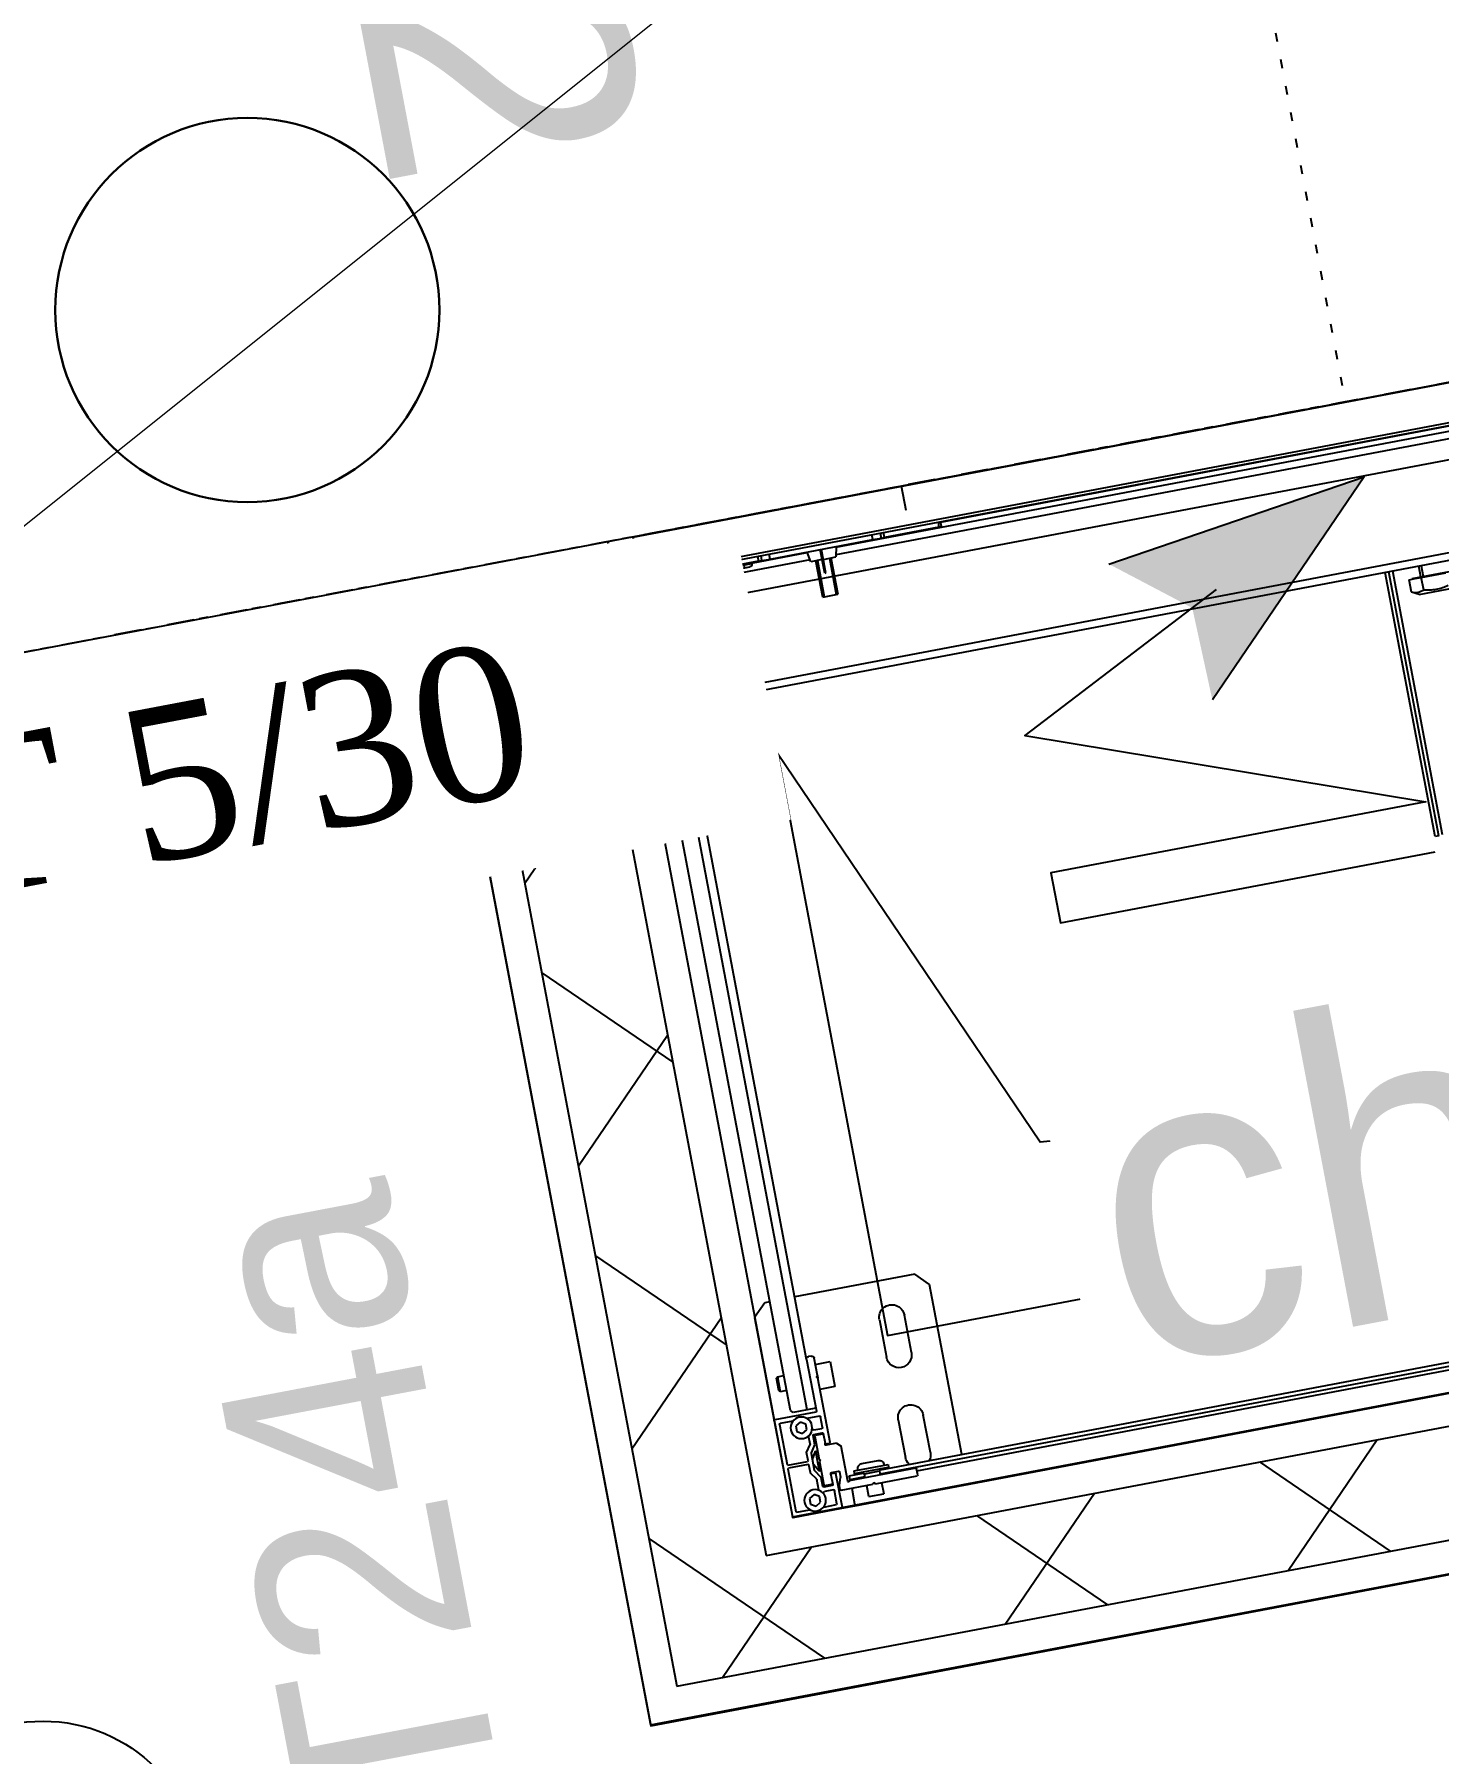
# Model space of a CAD drawing. Header units: centimetres. Extents: x 187368 to 251255, y -383447 to -322514.
# Drawn here: x 206901 to 207453, y -370445 to -369769 of the extents above; entities that cross this region are included whole.
import ezdxf

# ---------------------------------------------------------------- set-up
doc = ezdxf.new("R2010")
doc.units = ezdxf.units.CM
doc.linetypes.add('Style de ligne -1', pattern=[0.41664, 0.20828, -0.20836])
doc.linetypes.add('Style de ligne -5', pattern=[0.20828, 0.069425, -0.138855])
doc.layers.get('0').update_dxf_attribs({"color": 252})
for name, color, linetype in [('3-BAT C-Niveau 2', 252, 'Continuous'), ('prlm-GT', 242, 'Continuous'), ('prlm-MOD', 64, 'Continuous'), ('prlm-VMC', 93, 'Continuous')]:
    doc.layers.add(name, color=color, linetype=linetype)
doc.layers.add('prlm-ELEC-CFO', color=1, linetype='Continuous', lineweight=25)
doc.styles.add('Geneva', font='arial.ttf')
doc.styles.add('Helvetica', font='arial.ttf')
doc.styles.add('prlm-elec-cfo', font='comic.ttf', dxfattribs={"height": 12})
doc.styles.add('prlm-vmc', font='pala.ttf', dxfattribs={"height": 14})

# ---------------------------------------------------------------- blocks, each defined once
blk = doc.blocks.new('MTI900_Alu_390')
at = {"layer": 'prlm-MOD', "color": 1, "linetype": 'Continuous'}
for p, q in [((-4.475, 0), (-4.472, 0)), ((-4.475, -0.003), (-4.475, 0)), ((-4.472, 0), (-4.278, 0)), ((-4.278, 0), (-4.225, 0)), ((-4.225, 0), (4.225, 0)), ((-4.225, -0.07), (-4.225, 0)), ((-4.475, -0.387), (-4.475, -0.003)), ((-4.457, -0.191), (-4.457, -0.021)), ((-4.454, -0.018), (-4.4033, -0.018)), ((-4.395, -0.0385), (-4.375, -0.0269)), ((-4.395, -0.0615), (-4.395, -0.0385)), ((-4.375, -0.0731), (-4.395, -0.0615)), ((-4.375, -0.0269), (-4.355, -0.0385)), ((-4.355, -0.0615), (-4.375, -0.0731)), ((-4.355, -0.0385), (-4.355, -0.0615)), ((-4.3467, -0.018), (-4.296, -0.018)), ((-4.293, -0.021), (-4.293, -0.074)), ((-4.275, -0.003), (-4.275, -0.137)), ((-4.165, -0.025), (-4.105, -0.025)), ((-4.165, -0.025), (-4.165, -0.07)), ((-4.105, -0.07), (-4.105, -0.025)), ((-4.3535, -0.1303), (-4.3725, -0.1588)), ((-4.353, -0.0864), (-4.353, -0.1286)), ((-4.335, -0.098), (-4.335, -0.1341)), ((-4.298, -0.095), (-4.332, -0.095)), ((-4.296, -0.077), (-4.3306, -0.077)), ((-4.33, -0.195), (-4.33, -0.103)), ((-4.327, -0.1), (-4.298, -0.1)), ((-4.295, -0.137), (-4.295, -0.098)), ((-4.27, -0.073), (-4.27, -0.0895)), ((-4.2698, -0.0905), (-4.2602, -0.1195)), ((-4.267, -0.07), (-4.14, -0.07)), ((-4.26, -0.142), (-4.26, -0.1205)), ((-4.235, -0.1), (-4.235, -0.24)), ((-3.963, -0.1), (-4.229, -0.1)), ((-4.225, -0.105), (-4.225, -0.1)), ((-4.225, -0.105), (-4.165, -0.105)), ((-4.225, -0.105), (-4.225, -0.12)), ((-4.225, -0.12), (-4.17, -0.12)), ((-4.203, -0.12), (-4.203, -0.125)), ((-4.203, -0.125), (-4.067, -0.125)), ((-4.203, -0.125), (-4.203, -0.135)), ((-4.203, -0.135), (-4.067, -0.135)), ((-4.165, -0.115), (-4.175, -0.125)), ((-4.165, -0.1), (-4.165, -0.115)), ((-4.105, -0.115), (-4.165, -0.115)), ((-4.135, -0.075), (-4.14, -0.07)), ((-4.13, -0.07), (-4.135, -0.075)), ((-4.13, -0.07), (-3.963, -0.07)), ((-4.105, -0.115), (-4.105, -0.1)), ((-4.105, -0.105), (4.105, -0.105)), ((-4.095, -0.125), (-4.105, -0.115)), ((-4.1, -0.12), (4.1, -0.12)), ((-4.067, -0.125), (-4.067, -0.12)), ((-4.067, -0.135), (-4.067, -0.125)), ((-3.96, -0.073), (-3.96, -0.097)), ((-3.96, -0.09), (3.96, -0.09)), ((-3.775, -0.12), (-3.775, -0.8)), ((-4.376, -0.194), (-4.454, -0.194)), ((-4.373, -0.1605), (-4.373, -0.191)), ((-4.3377, -0.16), (-4.355, -0.19)), ((-4.355, -0.1659), (-4.355, -0.2341)), ((-4.3355, -0.1358), (-4.3545, -0.1642)), ((-4.33, -0.1677), (-4.3421, -0.1677)), ((-4.3377, -0.24), (-4.3377, -0.16)), ((-4.33, -0.16), (-4.3377, -0.16)), ((-4.325, -0.2), (-4.33, -0.195)), ((-4.33, -0.205), (-4.325, -0.2)), ((-4.295, -0.137), (-4.295, -0.142)), ((-4.278, -0.14), (-4.292, -0.14)), ((-4.292, -0.145), (-4.263, -0.145)), ((-4.1675, -0.158), (-4.1025, -0.158)), ((-3.995, -0.3), (-3.995, -0.15)), ((-3.895, -0.15), (-3.895, -0.3)), ((-4.457, -0.369), (-4.457, -0.209)), ((-4.454, -0.206), (-4.376, -0.206)), ((-4.373, -0.209), (-4.373, -0.2404)), ((-4.373, -0.2404), (-4.3535, -0.2697)), ((-4.355, -0.21), (-4.3377, -0.24)), ((-4.3545, -0.2358), (-4.335, -0.265)), ((-4.33, -0.2323), (-4.3421, -0.2323)), ((-4.3377, -0.24), (-4.33, -0.24)), ((-4.335, -0.265), (-4.335, -0.302)), ((-4.33, -0.297), (-4.33, -0.205)), ((-4.295, -0.258), (-4.295, -0.263)), ((-4.295, -0.302), (-4.295, -0.263)), ((-4.25, -0.255), (-4.292, -0.255)), ((-4.292, -0.26), (-4.278, -0.26)), ((-4.275, -0.263), (-4.275, -0.52)), ((-4.25, -0.255), (-4.235, -0.24)), ((-4.395, -0.3285), (-4.375, -0.3169)), ((-4.395, -0.3515), (-4.395, -0.3285)), ((-4.375, -0.3169), (-4.355, -0.3285)), ((-4.355, -0.3285), (-4.355, -0.3515)), ((-4.353, -0.2714), (-4.353, -0.3036)), ((-4.332, -0.305), (-4.298, -0.305)), ((-4.328, -0.323), (-4.296, -0.323)), ((-4.298, -0.3), (-4.327, -0.3)), ((-4.293, -0.326), (-4.293, -0.369)), ((-4.475, -0.8), (-4.475, -0.387)), ((-4.308, -0.39), (-4.472, -0.39)), ((-4.4033, -0.372), (-4.454, -0.372)), ((-4.395, -0.405), (-4.405, -0.415)), ((-4.375, -0.3631), (-4.395, -0.3515)), ((-4.34, -0.405), (-4.395, -0.405)), ((-4.355, -0.3515), (-4.375, -0.3631)), ((-4.296, -0.372), (-4.3467, -0.372)), ((-4.305, -0.405), (-4.34, -0.405)), ((-4.34, -0.405), (-4.34, -3.475)), ((-4.305, -0.6), (-4.305, -0.393)), ((-4.405, -0.415), (-4.405, -3.465)), ((-4.43, -0.495), (-4.435, -0.5)), ((-4.435, -0.5), (-4.435, -0.55)), ((-4.43, -0.555), (-4.43, -0.495)), ((-4.405, -0.495), (-4.43, -0.495)), ((-4.275, -0.52), (-4.2779, -0.5229)), ((-4.2779, -0.5271), (-4.275, -0.53)), ((-4.215, -0.475), (-4.275, -0.475)), ((-4.275, -0.53), (-4.275, -0.52)), ((-4.275, -0.53), (-4.275, -0.6)), ((-4.215, -0.575), (-4.215, -0.475)), ((-4.435, -0.55), (-4.43, -0.555)), ((-4.43, -0.555), (-4.405, -0.555)), ((-4.305, -0.6), (-4.305, -3.277)), ((-4.275, -0.575), (-4.215, -0.575)), ((-3.995, -0.7), (-3.995, -0.55)), ((-3.895, -0.55), (-3.895, -0.7)), ((-4.285, -0.61), (-4.295, -0.61)), ((-4.425, -0.85), (-4.475, -0.8)), ((-3.775, -0.8), (-3.825, -0.85)), ((-4.405, -0.85), (-4.425, -0.85)), ((-3.825, -0.85), (-4.305, -0.85)), ((-1.495, -2.16), (-1.495, -3.215)), ((-1.48, -2.16), (-1.495, -2.16)), ((-1.48, -2.16), (-1.48, -3.215)), ((-1.465, -2.16), (-1.465, -3.215)), ((-4.1351, -3.077), (-4.136, -3.497)), ((-4.1351, -3.077), (-4.05, -3.077)), ((-4.0221, -3.692), (-4.05, -3.077)), ((-4.05, -3.077), (-4.035, -3.077)), ((-4.035, -3.077), (-4.0071, -3.6913)), ((-1.38, -3.106), (-1.4081, -3.1204)), ((-1.38, -3.106), (-1.24, -3.106)), ((-1.4081, -3.1204), (-1.4081, -3.17)), ((-1.4081, -3.17), (-1.3836, -3.17)), ((-1.395, -3.17), (-1.395, -3.172)), ((-1.395, -3.172), (-1.225, -3.172)), ((-1.3836, -3.17), (-1.3591, -3.17)), ((-1.36, -3.172), (-1.36, -3.215)), ((-1.3591, -3.1204), (-1.3591, -3.17)), ((-1.3591, -3.17), (-1.31, -3.17)), ((-1.3508, -3.215), (-1.3508, -3.172)), ((-1.31, -3.17), (-1.2609, -3.17)), ((-4.175, -3.207), (-4.175, -3.187)), ((-4.1353, -3.187), (-4.175, -3.187)), ((-4.175, -3.337), (-4.175, -3.207)), ((-4.125, -3.207), (-4.175, -3.207)), ((-4.125, -3.487), (-4.125, -3.207)), ((-0.2775, -3.215), (-4.0287, -3.215)), ((-4.305, -3.5528), (-4.305, -3.277)), ((-4.295, -3.267), (-4.285, -3.267)), ((-4.275, -3.277), (-4.275, -3.3458)), ((-4.215, -3.305), (-4.275, -3.305)), ((-4.215, -3.405), (-4.215, -3.305)), ((-0.2775, -3.245), (-4.0274, -3.245)), ((-4.0205, -3.2854), (-4.0255, -3.2857)), ((-4.0205, -3.2854), (-4.0173, -3.3556)), ((-4.475, -3.355), (-4.475, -3.335)), ((-4.475, -3.335), (-4.455, -3.335)), ((-4.475, -3.69), (-4.475, -3.355)), ((-4.455, -3.355), (-4.475, -3.355)), ((-4.455, -3.335), (-4.455, -3.355)), ((-4.455, -3.69), (-4.455, -3.355)), ((-4.43, -3.325), (-4.435, -3.33)), ((-4.435, -3.33), (-4.435, -3.38)), ((-4.43, -3.385), (-4.43, -3.325)), ((-4.405, -3.325), (-4.43, -3.325)), ((-4.2759, -3.3479), (-4.2779, -3.3499)), ((-4.2779, -3.3541), (-4.2759, -3.3561)), ((-4.275, -3.3582), (-4.275, -3.3458)), ((-4.275, -3.3582), (-4.275, -3.484)), ((-4.175, -3.487), (-4.175, -3.337)), ((-4.14, -3.337), (-4.175, -3.337)), ((-4.14, -3.487), (-4.14, -3.337)), ((-4.0223, -3.3558), (-4.0173, -3.3556)), ((-4.435, -3.38), (-4.43, -3.385)), ((-4.43, -3.385), (-4.405, -3.385)), ((-4.275, -3.405), (-4.215, -3.405)), ((-4.405, -3.465), (-4.395, -3.475)), ((-4.34, -3.475), (-4.395, -3.475)), ((-4.305, -3.475), (-4.34, -3.475)), ((-4.29, -3.5066), (-4.2854, -3.504)), ((-4.29, -3.507), (-4.29, -3.549)), ((-4.274, -3.504), (-4.287, -3.504)), ((-4.272, -3.487), (-4.178, -3.487)), ((-4.271, -3.518), (-4.271, -3.507)), ((-4.24, -3.4778), (-4.23, -3.472)), ((-4.23, -3.472), (-4.22, -3.4778)), ((-4.175, -3.49), (-4.175, -3.487)), ((-4.175, -3.487), (-4.155, -3.487)), ((-4.175, -3.49), (-4.175, -3.6008)), ((-4.155, -3.497), (-4.175, -3.497)), ((-4.14, -3.487), (-4.155, -3.487)), ((-4.155, -3.487), (-4.155, -3.497)), ((-4.155, -3.702), (-4.155, -3.497)), ((-4.125, -3.487), (-4.14, -3.487)), ((-4.14, -3.577), (-4.14, -3.487)), ((-4.136, -3.497), (-4.14, -3.4972)), ((-4.0116, -3.4816), (-4.0166, -3.4819)), ((-4.0116, -3.4816), (-4.0084, -3.5518)), ((-4.2769, -3.5821), (-4.3041, -3.5549)), ((-4.2906, -3.577), (-4.2906, -3.5684)), ((-4.2806, -3.5828), (-4.2906, -3.577)), ((-4.287, -3.552), (-4.282, -3.552)), ((-4.279, -3.549), (-4.279, -3.545)), ((-4.276, -3.542), (-4.2729, -3.542)), ((-4.2657, -3.521), (-4.268, -3.521)), ((-4.195, -3.5614), (-4.195, -3.5226)), ((-4.115, -3.577), (-4.155, -3.577)), ((-4.115, -3.647), (-4.115, -3.577)), ((-4.0134, -3.552), (-4.0084, -3.5518)), ((-3.685, -3.532), (-3.625, -3.532)), ((-3.685, -3.532), (-3.685, -3.677)), ((-3.6789, -3.677), (-3.6789, -3.532)), ((-3.6311, -3.677), (-3.6311, -3.532)), ((-3.625, -3.677), (-3.625, -3.532)), ((-4.276, -3.627), (-4.276, -3.5842)), ((-4.198, -3.637), (-4.266, -3.637)), ((-4.195, -3.674), (-4.195, -3.64)), ((-4.1759, -3.6029), (-4.1829, -3.6099)), ((-4.1829, -3.6141), (-4.1759, -3.6211)), ((-4.175, -3.6232), (-4.175, -3.6008)), ((-4.175, -3.6232), (-4.175, -3.734)), ((-4.155, -3.647), (-4.115, -3.647)), ((-4.14, -3.6567), (-4.14, -3.647)), ((-3.66, -3.6225), (-3.655, -3.6225)), ((-3.66, -3.6225), (-3.66, -3.6361)), ((-3.66, -3.6361), (-3.655, -3.6361)), ((-3.66, -3.6361), (-3.66, -3.717)), ((-3.655, -3.6225), (-3.655, -3.6361)), ((-3.655, -3.6361), (-3.655, -3.717)), ((-4.455, -3.682), (-4.455, -3.68)), ((-4.452, -3.677), (-4.2791, -3.677)), ((-4.215, -3.695), (-4.45, -3.695)), ((-4.215, -3.715), (-4.45, -3.715)), ((-4.2855, -3.692), (-4.445, -3.692)), ((-4.342, -3.715), (-4.2885, -3.715)), ((-4.2653, -3.69), (-4.2827, -3.69)), ((-4.2766, -3.6757), (-4.2679, -3.6633)), ((-4.2654, -3.662), (-4.2246, -3.662)), ((-4.263, -3.657), (-4.265, -3.659)), ((-4.225, -3.659), (-4.265, -3.659)), ((-4.265, -3.659), (-4.265, -3.662)), ((-4.265, -3.69), (-4.265, -3.695)), ((-4.227, -3.657), (-4.263, -3.657)), ((-4.2521, -3.692), (-4.2625, -3.692)), ((-4.2607, -3.657), (-4.2607, -3.662)), ((-4.2607, -3.69), (-4.2607, -3.695)), ((-4.2595, -3.715), (-4.231, -3.715)), ((-4.2471, -3.6871), (-4.2521, -3.692)), ((-4.2379, -3.692), (-4.2429, -3.6871)), ((-4.228, -3.692), (-4.2379, -3.692)), ((-4.2293, -3.657), (-4.2293, -3.662)), ((-4.2293, -3.69), (-4.2293, -3.695)), ((-4.225, -3.659), (-4.227, -3.657)), ((-4.2252, -3.69), (-4.198, -3.69)), ((-4.225, -3.662), (-4.225, -3.659)), ((-4.225, -3.695), (-4.225, -3.69)), ((-4.2221, -3.6633), (-4.2134, -3.6757)), ((-4.215, -3.715), (-4.215, -3.695)), ((-4.215, -3.695), (-4.195, -3.695)), ((-4.195, -3.715), (-4.215, -3.715)), ((-4.2109, -3.677), (-4.198, -3.677)), ((-4.195, -3.722), (-4.195, -3.693)), ((-4.135, -3.717), (-4.135, -3.712)), ((-4.105, -3.712), (-4.135, -3.712)), ((-4.125, -3.692), (-4.0221, -3.692)), ((-4.125, -3.702), (-4.125, -3.692)), ((-4.125, -3.702), (-4.105, -3.702)), ((-4.105, -3.702), (-3.965, -3.702)), ((-4.105, -3.702), (-4.105, -3.712)), ((-4.105, -3.712), (-4.105, -3.717)), ((-3.965, -3.712), (-4.105, -3.712)), ((-4.0071, -3.6913), (-4.0221, -3.692)), ((-4.022, -3.6925), (-4.0221, -3.692)), ((-3.7066, -3.685), (-4.0074, -3.685)), ((-4.0071, -3.6913), (-4.007, -3.6925)), ((-3.965, -3.702), (-3.945, -3.702)), ((-3.965, -3.702), (-3.965, -3.712)), ((-3.965, -3.717), (-3.965, -3.712)), ((-3.935, -3.712), (-3.965, -3.712)), ((-3.935, -3.712), (-3.935, -3.717)), ((-3.935, -3.715), (-3.7126, -3.715)), ((-3.705, -3.677), (-3.713, -3.717)), ((-3.66, -3.677), (-3.705, -3.677)), ((-3.655, -3.677), (-3.605, -3.677)), ((-3.597, -3.717), (-3.605, -3.677)), ((-0.26, -3.685), (-3.6034, -3.685)), ((-3.5974, -3.715), (-0.25, -3.715)), ((-4.378, -3.747), (-4.378, -3.727)), ((-4.378, -3.727), (-4.298, -3.727)), ((-4.375, -3.747), (-4.378, -3.747)), ((-4.375, -3.737), (4.375, -3.737)), ((-4.375, -3.747), (-4.375, -3.737)), ((4.375, -3.747), (-4.375, -3.747)), ((-4.375, -3.747), (-4.375, -3.792)), ((-4.345, -3.724), (-4.345, -3.718)), ((-4.298, -3.727), (-4.342, -3.727)), ((-4.298, -3.727), (-4.298, -3.737)), ((-4.295, -3.734), (-4.295, -3.73)), ((-4.2826, -3.72), (-4.2654, -3.72)), ((-4.2651, -3.7161), (-4.269, -3.72)), ((-4.2618, -3.7161), (-4.2651, -3.7161)), ((-4.2471, -3.7321), (-4.2521, -3.737)), ((-4.2414, -3.7335), (-4.2486, -3.7335)), ((-4.2379, -3.737), (-4.2429, -3.7321)), ((-4.2249, -3.7161), (-4.2287, -3.7161)), ((-4.2251, -3.72), (-4.215, -3.72)), ((-4.221, -3.72), (-4.2249, -3.7161)), ((-4.215, -3.72), (-4.215, -3.722)), ((-4.212, -3.725), (-4.198, -3.725)), ((-4.175, -3.737), (-4.175, -3.734)), ((-4.165, -3.737), (-4.165, -3.7265)), ((-3.9067, -3.717), (-4.14, -3.717)), ((-3.9067, -3.737), (-3.9067, -3.717)), ((-3.9067, -3.717), (-3.8932, -3.717)), ((-3.8932, -3.717), (-3.86, -3.717)), ((-3.8932, -3.717), (-3.8932, -3.737)), ((-3.86, -3.717), (-3.45, -3.717)), ((-3.86, -3.717), (-3.86, -3.737)), ((-3.45, -3.717), (-3.45, -3.737)), ((-3.45, -3.717), (-3.4168, -3.717)), ((-3.4168, -3.737), (-3.4168, -3.717)), ((-3.4168, -3.717), (-3.4033, -3.717)), ((-3.185, -3.717), (-3.4033, -3.717)), ((-3.4033, -3.717), (-3.4033, -3.737)), ((-3.185, -3.717), (-3.175, -3.717)), ((-3.185, -3.737), (-3.185, -3.717)), ((-3.175, -3.717), (-3.175, -3.737)), ((-3.175, -3.735), (-0.2433, -3.735)), ((-4.375, -3.902), (-4.375, -3.792)), ((-4.375, -3.902), (4.375, -3.902))]:
    blk.add_line(p, q, dxfattribs=at)
at = {"layer": 'prlm-MOD', "color": 1, "ltscale": 50}
blk.add_lwpolyline([(-3.3, -3.8058), (-3.3, -3.902)], dxfattribs=at)
at = {"layer": 'prlm-MOD', "color": 1, "linetype": 'Continuous'}
for centre, radius in [((-4.375, -0.05), 0.0425), ((-4.375, -0.34), 0.0425), ((-4.23, -3.542), 0.035), ((-4.23, -3.542), 0.03), ((-4.23, -3.542), 0.025)]:
    blk.add_circle(centre, radius, dxfattribs=at)
for centre, radius, start, end in [((-4.472, -0.003), 0.003, 90, 180), ((-4.278, -0.003), 0.003, 0, 90), ((-4.454, -0.021), 0.003, 90, 180), ((-4.4033, -0.021), 0.003, 84.51824, 90), ((-4.3467, -0.021), 0.003, 90, 95.48174), ((-4.296, -0.021), 0.003, 0, 90), ((-4.356, -0.1286), 0.003, 326.30993, 0), ((-4.3306, -0.067), 0.01, 213.6525, 270), ((-4.338, -0.1341), 0.003, 326.30993, 0), ((-4.332, -0.098), 0.003, 90, 180), ((-4.327, -0.103), 0.003, 90, 180), ((-4.298, -0.098), 0.003, 0, 90), ((-4.298, -0.103), 0.003, 0, 90), ((-4.296, -0.074), 0.003, 270, 0), ((-4.267, -0.073), 0.003, 90, 180), ((-4.267, -0.0895), 0.003, 180, 198.43495), ((-4.263, -0.1205), 0.003, 0, 18.43495), ((-4.232, -0.1), 0.003, 0, 180), ((-4.1675, -0.138), 0.02, 171.37307, 270), ((-4.1675, -0.133), 0.02, 185.73917, 187.18076), ((-4.1025, -0.138), 0.02, 270, 8.62693), ((-4.1025, -0.133), 0.02, 352.81924, 354.26083), ((-3.945, -0.15), 0.05, 143.1301, 180), ((-3.963, -0.073), 0.003, 0, 90), ((-3.963, -0.097), 0.003, 270, 0), ((-3.945, -0.15), 0.05, 0, 36.8699), ((-4.454, -0.191), 0.003, 180, 270), ((-4.376, -0.191), 0.003, 270, 0), ((-4.37, -0.1605), 0.003, 146.30993, 180), ((-4.352, -0.1659), 0.003, 146.30993, 180), ((-4.292, -0.137), 0.003, 180, 270), ((-4.292, -0.142), 0.003, 180, 270), ((-4.278, -0.137), 0.003, 270, 0), ((-4.263, -0.142), 0.003, 270, 0), ((-4.454, -0.209), 0.003, 90, 180), ((-4.376, -0.209), 0.003, 0, 90), ((-4.352, -0.2341), 0.003, 180, 213.69007), ((-4.356, -0.2714), 0.003, 0, 33.69007), ((-4.292, -0.258), 0.003, 90, 180), ((-4.292, -0.263), 0.003, 90, 180), ((-4.278, -0.263), 0.003, 0, 90), ((-4.332, -0.302), 0.003, 180, 270), ((-4.328, -0.333), 0.01, 90, 133.85099), ((-4.327, -0.297), 0.003, 180, 270), ((-4.298, -0.297), 0.003, 270, 0), ((-4.298, -0.302), 0.003, 270, 0), ((-4.296, -0.326), 0.003, 0, 90), ((-3.945, -0.3), 0.05, 180, 0), ((-4.472, -0.387), 0.003, 180, 270), ((-4.454, -0.369), 0.003, 180, 270), ((-4.4033, -0.369), 0.003, 270, 275.48179), ((-4.3467, -0.369), 0.003, 264.51823, 270), ((-4.308, -0.393), 0.003, 0, 90), ((-4.296, -0.369), 0.003, 270, 0), ((-4.2758, -0.525), 0.003, 135, 225), ((-3.945, -0.55), 0.05, 0, 180), ((-4.295, -0.6), 0.01, 180, 270), ((-4.285, -0.6), 0.01, 270, 0), ((-3.945, -0.7), 0.05, 180, 0), ((-1.3836, -3.1624), 0.0487, 59.74223, 120.25777), ((-4.295, -3.277), 0.01, 90, 180), ((-4.285, -3.277), 0.01, 0, 90), ((-4.2758, -3.352), 0.003, 135, 225), ((-4.278, -3.3458), 0.003, 315, 0), ((-4.278, -3.3582), 0.003, 0, 45), ((-4.287, -3.507), 0.003, 90, 180), ((-4.23, -3.542), 0.06, 140.70352, 188.509), ((-4.23, -3.542), 0.065, 144.22418, 157.38014), ((-4.272, -3.484), 0.003, 180, 270), ((-4.274, -3.507), 0.003, 0, 90), ((-4.23, -3.542), 0.04, 184.00063, 146.07277), ((-4.23, -3.542), 0.065, 57.79577, 122.20423), ((-4.23, -3.542), 0.06, 66.44354, 113.55646), ((-4.178, -3.49), 0.003, 0, 90), ((-4.302, -3.5528), 0.003, 180, 225), ((-4.287, -3.549), 0.003, 180, 270), ((-4.23, -3.542), 0.065, 206.16198, 224.95254), ((-4.282, -3.549), 0.003, 270, 0), ((-4.276, -3.545), 0.003, 90, 180), ((-4.2729, -3.545), 0.003, 4.00063, 90), ((-4.268, -3.518), 0.003, 180, 270), ((-4.23, -3.542), 0.04, 146.07277, 184.00063), ((-4.2657, -3.518), 0.003, 270, 326.07277), ((-4.279, -3.5842), 0.003, 0, 45), ((-4.266, -3.627), 0.01, 180, 270), ((-4.198, -3.64), 0.003, 0, 90), ((-4.1808, -3.612), 0.003, 135, 225), ((-4.178, -3.6008), 0.003, 315, 0), ((-4.178, -3.6232), 0.003, 0, 45), ((-4.45, -3.69), 0.025, 180, 270), ((-4.452, -3.68), 0.003, 90, 180), ((-4.445, -3.682), 0.01, 180, 270), ((-4.45, -3.69), 0.005, 180, 270), ((-4.342, -3.718), 0.003, 90, 180), ((-4.2885, -3.718), 0.003, 9.59407, 90), ((-4.2827, -3.693), 0.003, 90, 160.52878), ((-4.2791, -3.674), 0.003, 270, 325.00798), ((-4.2654, -3.665), 0.003, 90, 145.00798), ((-4.2653, -3.693), 0.003, 19.47122, 90), ((-4.275, -3.715), 0.01, 353.93882, 0), ((-4.2595, -3.718), 0.003, 90, 170.40593), ((-4.245, -3.6892), 0.003, 45, 135), ((-4.231, -3.718), 0.003, 9.59407, 90), ((-4.2252, -3.693), 0.003, 90, 160.52878), ((-4.215, -3.715), 0.01, 180, 186.06118), ((-4.2246, -3.665), 0.003, 34.99202, 90), ((-4.2109, -3.674), 0.003, 214.99202, 270), ((-4.198, -3.674), 0.003, 270, 0), ((-4.198, -3.693), 0.003, 0, 90), ((-4.14, -3.702), 0.035, 180, 270), ((-4.1151, -3.7104), 0.05, 129.88406, 142.91394), ((-4.14, -3.702), 0.015, 180, 270), ((-4.16, -3.6567), 0.02, 309.88406, 0), ((-4.125, -3.712), 0.02, 90, 192.41205), ((-4.125, -3.712), 0.01, 90, 180), ((-3.997, -3.692), 0.01, 182.60256, 270), ((-3.945, -3.712), 0.01, 0, 90), ((-4.342, -3.724), 0.003, 180, 270), ((-4.298, -3.73), 0.003, 0, 90), ((-4.292, -3.734), 0.003, 180, 270), ((-4.2826, -3.717), 0.003, 189.59407, 270), ((-4.2654, -3.717), 0.003, 270, 350.40593), ((-4.245, -3.7342), 0.003, 45, 135), ((-4.2251, -3.717), 0.003, 189.59407, 270), ((-4.212, -3.722), 0.003, 180, 270), ((-4.198, -3.722), 0.003, 270, 0), ((-4.178, -3.734), 0.003, 270, 0)]:
    blk.add_arc(centre, radius, start, end, dxfattribs=at)
for centre, major_axis, ratio, start_param, end_param in [((-4.022, -3.6931), (0.015, 0.0007), 0.045361, 0, 1.568734), ((-3.997, -3.692), (0.025, 0), 0.4, 3.187016, 4.712389)]:
    blk.add_ellipse(centre, major_axis=major_axis, ratio=ratio, start_param=start_param, end_param=end_param, dxfattribs=at)
blk.add_open_spline([(-1.3591, -3.1204), (-1.3511, -3.1183), (-1.343, -3.1166), (-1.3306, -3.1149), (-1.3265, -3.1144), (-1.3182, -3.1138), (-1.3141, -3.1137), (-1.3017, -3.1137), (-1.2935, -3.1143), (-1.2772, -3.1166), (-1.269, -3.1183), (-1.2609, -3.1204)], degree=3, knots=[0, 0, 0, 0, 0.25, 0.25, 0.375, 0.375, 0.5, 0.5, 0.75, 0.75, 1, 1, 1, 1], dxfattribs=at)
blk = doc.blocks.new('xi.CH')
at = {"layer": 'prlm-ELEC-CFO', "lineweight": 5}
blk.add_hatch(color=0, dxfattribs=at).paths.add_polyline_path([(-3, 6), (-0.103, 3.699), (0, 0), (7.5, 7.5)])
at = {"layer": 'prlm-ELEC-CFO', "color": 0}
for points in [[(-3, 6), (7.5, 7.5), (0, 0)], [(0.955, 4.227), (-7.5, 0), (7.5, -5.5), (-7.5, -5.5), (-7.5, -7.5), (7.5, -7.5)]]:
    blk.add_lwpolyline(points, dxfattribs=at)

msp = doc.modelspace()

# ---------------------------------------------------------------- hatches: boundary and pattern name
at = {"linetype": 'Continuous'}
h = msp.add_hatch(dxfattribs=at)
h.set_pattern_fill('02_ISOLANT', color=256, scale=10, angle=10.7195, style=0, pattern_type=2)
h.set_pattern_definition([(55.719496, (66931.62, 115456.28), (-66.1032, 45.059594), []), (145.719496, (66931.62, 115456.28), (45.059594, 66.1032), [])])
h.paths.add_polyline_path([(206617.88, -370077.78), (206626.06, -370121.02), (207080.98, -370034.9), (207116.03, -369983.48)])
h = msp.add_hatch(dxfattribs=at)
h.set_pattern_fill('02_ISOLANT', color=256, scale=10, angle=-79.27641, style=0, pattern_type=2)
h.set_pattern_definition([(325.723595, (66931.62, 115456.28), (45.054865, 66.106423), []), (55.723595, (66931.62, 115456.28), (66.106423, -45.054865), [])])
h.paths.add_polyline_path([(207116.03, -369983.48), (207080.98, -370034.9), (207153.54, -370418.06), (207188.59, -370366.64)])
h = msp.add_hatch(dxfattribs=at)
h.set_pattern_fill('02_ISOLANT', color=256, scale=10, angle=10.72359, style=0, pattern_type=2)
h.set_pattern_definition([(55.723595, (66931.62, 115456.28), (-66.106423, 45.054865), []), (145.723595, (66931.62, 115456.28), (45.054865, 66.106423), [])])
h.paths.add_polyline_path([(207188.59, -370366.64), (207153.54, -370418.06), (208082.01, -370242.22), (208117.05, -370190.81)])
at = {"layer": '3-BAT C-Niveau 2', "linetype": 'Continuous', "lineweight": 18}
h = msp.add_hatch(dxfattribs=at)
h.set_pattern_fill('BA 13', color=256, scale=10, style=0, pattern_type=2)
h.set_pattern_definition([(218.65981, (66931.62, 115456.3), (-199.24783, 287.75041), [])])
h.paths.add_polyline_path([(209552.1, -371316.93), (209743.83, -372329.31), (207860.08, -372686.05), (207959.72, -373212.18), (207319.67, -373333.39), (207206.11, -372733.75), (207207.21, -372733.54), (206861.11, -370905.99), (208217.08, -370649.2), (207799.97, -368447.36), (207357.78, -368531.1), (207367.08, -368580.23), (207757.02, -368506.38), (208005.71, -369801.73), (206629.72, -370062.31), (206083.87, -367179.98), (207506.66, -366910.53), (207370.46, -366191.4), (208538.89, -365970.13), (208960.72, -368197.6), (208961.36, -368197.47), (208970.74, -368246.97), (209628.93, -368121.94), (209917.31, -369644.74), (210076, -369614.5), (210235.71, -370452.55), (209951.73, -370506.67), (209951.67, -370506.35), (209614.11, -370570.26), (209623.69, -370619.35), (210085.35, -370531.92), (210210.4, -371192.26)])

# ---------------------------------------------------------------- linework, layer by layer
at = {"linetype": 'Continuous'}
for p, q in [((206615.46, -370065.01), (207126.38, -369968.29)), ((207126.38, -369968.29), (207198.94, -370351.45)), ((206617.88, -370077.78), (207116.03, -369983.48)), ((206617.88, -370077.78), (207116.03, -369983.48)), ((207116.03, -369983.48), (207188.59, -370366.64)), ((207116.03, -369983.48), (207188.59, -370366.64)), ((207131.96, -369997.73), (207141.26, -370046.86)), ((206626.06, -370121.02), (207080.98, -370034.9)), ((206626.06, -370121.02), (207080.98, -370034.9)), ((207080.98, -370034.9), (207153.54, -370418.06)), ((207080.98, -370034.9), (207153.54, -370418.06)), ((207198.94, -370351.45), (208127.41, -370175.61)), ((207188.59, -370366.64), (208117.05, -370190.81)), ((207188.59, -370366.64), (208117.05, -370190.81)), ((207153.54, -370418.06), (208082.01, -370242.22)), ((207153.54, -370418.06), (208082.01, -370242.22))]:
    msp.add_line(p, q, dxfattribs=at)
at = {"linetype": 'Continuous', "lineweight": 25}
for p, q in [((206615.46, -370065.01), (207126.38, -369968.29)), ((207126.38, -369968.29), (207198.94, -370351.45)), ((206628.48, -370133.79), (207070.63, -370050.09)), ((207070.63, -370050.09), (207143.19, -370433.25)), ((207198.94, -370351.45), (208127.41, -370175.61)), ((207143.19, -370433.25), (208071.65, -370257.42))]:
    msp.add_line(p, q, dxfattribs=at)
at = {"linetype": 'Style de ligne -5', "ltscale": 50.8, "flags": 128}
msp.add_lwpolyline([(207416.22, -369913.37), (206630.19, -370062.22), (206388.3, -368784.93), (207174.33, -368636.07)], close=True, dxfattribs=at)
at = {"linetype": 'Continuous', "lineweight": 18, "flags": 128}
msp.add_lwpolyline([(206629.72, -370062.31), (208005.71, -369801.73), (208154.94, -370589.72), (206778.95, -370850.31)], close=True, dxfattribs=at)
at = {"linetype": 'Continuous', "flags": 128}
for points in [[(208005.71, -369801.73), (208011.29, -369831.21), (207131.96, -369997.73), (207126.37, -369968.26)], [(207193.04, -370051.59), (207236.35, -370280.25), (208017.43, -370132.33), (207296.26, -370204.31)]]:
    msp.add_lwpolyline(points, close=True, dxfattribs=at)
at = {"layer": '3-BAT C-Niveau 2', "linetype": 'Style de ligne -1', "ltscale": 50.8, "flags": 128}
msp.add_lwpolyline([(209552.1, -371316.93), (209743.83, -372329.31), (207860.08, -372686.05), (207959.72, -373212.18), (207319.67, -373333.39), (207206.11, -372733.75), (207207.21, -372733.54), (206861.11, -370905.99), (208217.08, -370649.2), (207799.97, -368447.36), (207357.78, -368531.1), (207367.08, -368580.23), (207757.02, -368506.38), (208005.71, -369801.73), (206629.72, -370062.31), (206083.87, -367179.98), (207506.66, -366910.53), (207370.46, -366191.4), (208538.89, -365970.13), (208960.72, -368197.6), (208961.36, -368197.47), (208970.74, -368246.97), (209628.93, -368121.94), (209917.31, -369644.74), (210076, -369614.5), (210235.71, -370452.55), (209951.73, -370506.67), (209951.67, -370506.35), (209614.11, -370570.26), (209623.69, -370619.35), (210085.35, -370531.92), (210210.4, -371192.26)], close=True, dxfattribs=at)
at = {"layer": 'prlm-ELEC-CFO', "lineweight": 30}
msp.add_circle((206984.69, -369877.26), 75.48, dxfattribs=at)
at = {"layer": 'prlm-GT'}
msp.add_lwpolyline([(206642.81, -370131.42), (207070.69, -370050.41), (207143.25, -370433.57), (208071.72, -370257.74), (208135.35, -370593.77), (206779.01, -370850.63)], close=True, dxfattribs=at)
at = {"layer": 'prlm-VMC'}
msp.add_circle((206904.4, -370494.27), 62.5, dxfattribs=at)

# ---------------------------------------------------------------- block references
at = {"layer": 'prlm-ELEC-CFO', "xscale": 10, "yscale": 10, "zscale": 10, "rotation": 10.72360141139323}
msp.add_blockref('xi.CH', (207363.99, -370030.46), dxfattribs=at)
at = {"layer": 'prlm-MOD', "xscale": -99.99999999999972, "yscale": 99.99999999999974, "zscale": 99.99999999999973, "rotation": 190.7237167511639}
msp.add_blockref('MTI900_Alu_390', (207638.65, -370268.51), dxfattribs=at)

# ---------------------------------------------------------------- texts
for s, insert, char_height, attachment_point, rotation, line_spacing_factor, style in [('Wc\\P{\\H0.6752x;1,85m2}\\P', (207304.87, -369540.82), 151.3086, 2, 280.72359, 0.834288, 'Helvetica'), ('GT24a', (207024.02, -370567.61), 80, 1, 100.72359, 0.25, 'Geneva')]:
    msp.add_mtext(s, dxfattribs=dict(insert=insert, char_height=char_height, attachment_point=attachment_point, rotation=rotation, line_spacing_factor=line_spacing_factor, style=style))

# ---------------------------------------------------------------- next in the draw order: texts
at = {"layer": 'prlm-ELEC-CFO', "lineweight": 20, "insert": (207401.78, -370219.92), "char_height": 120, "attachment_point": 5, "rotation": 10.7236, "line_spacing_factor": 0.8, "style": 'prlm-elec-cfo', "bg_fill": 3, "box_fill_scale": 1.1, "bg_fill_color": 256, "bg_fill_transparency": 0}
msp.add_mtext('ch', dxfattribs=at)
at = {"layer": 'prlm-VMC', "ltscale": 25, "insert": (206869.77, -370079.15), "char_height": 60, "width": 586.1474, "attachment_point": 5, "rotation": 10.7236, "line_spacing_factor": 0.8, "style": 'prlm-vmc', "bg_fill": 2}
msp.add_mtext('Alizé T 5/30', dxfattribs=at)

doc.saveas('drawing.dxf')
